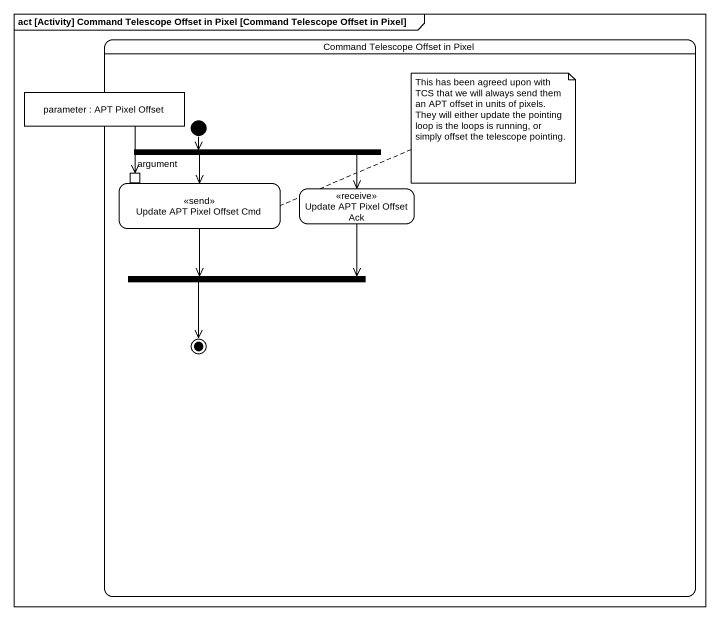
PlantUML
@startuml
mainframe act [Activity] Command Telescope Offset in Pixel [Command Telescope Offset in Pixel]
hide empty description
state "Command Telescope Offset in Pixel" as Command_Telescope_Offset_in {
  state "parameter : APT Pixel Offset" as parameter <<object>>
  state fork1 <<fork>>
  state "Update APT Pixel Offset Cmd" as Update_APT_Pixel_Offset_Cmd <<send>> {
    state argument <<inputPin>>
  }
  state "Update APT Pixel Offset Ack" as Update_APT_Pixel_Offset_Ack <<receive>>
  state fork2 <<join>>
  [*] -right-> fork1
  fork2 --> [*]
}
parameter --> argument
fork1 --> Update_APT_Pixel_Offset_Cmd
fork1 -right-> Update_APT_Pixel_Offset_Ack
Update_APT_Pixel_Offset_Cmd --> fork2
Update_APT_Pixel_Offset_Ack --> fork2
note right of Update_APT_Pixel_Offset_Cmd : This has been agreed upon with TCS that we will always send them an APT offset in units of pixels. They will either update the pointing loop is the loops is running, or simply offset the telescope pointing.
@enduml
